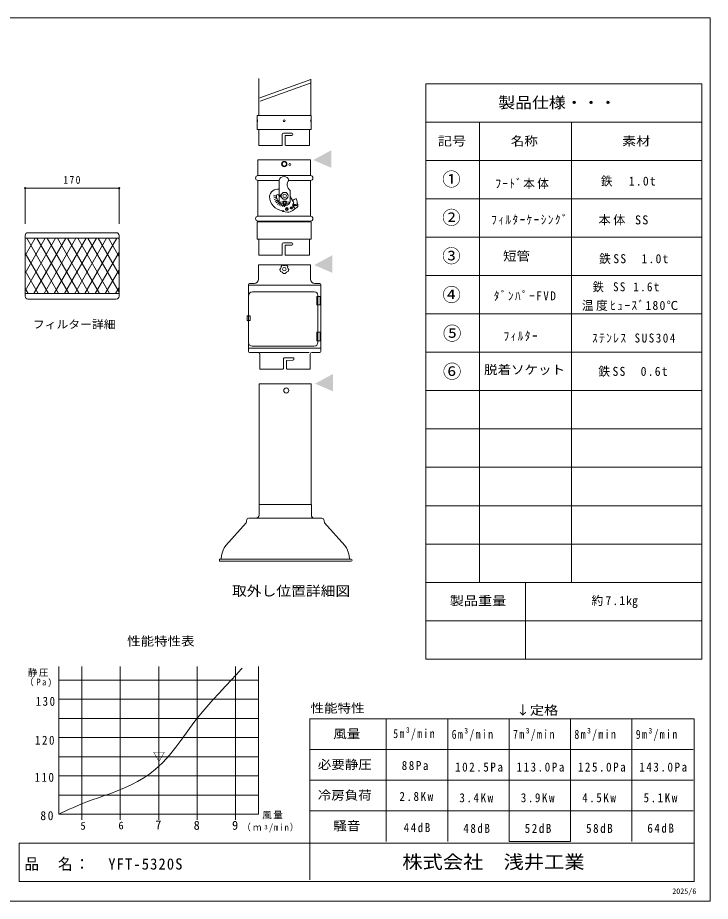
# Model space of a CAD drawing. Units: millimetres, scale not verified. Extents: x -1625 to 1655, y 831 to 3135.
# Drawn here: x -151 to 1655, y 831 to 3135 of the extents above; entities that cross this region are included whole.
import ezdxf
from ezdxf.enums import TextEntityAlignment as Align

# ---------------------------------------------------------------- set-up
doc = ezdxf.new("R2010")
doc.units = ezdxf.units.MM
doc.header["$LTSCALE"] = 7
doc.header["$PDMODE"] = 32
doc.header["$PDSIZE"] = 3.5
doc.layers.add('0-0', color=7, linetype='Continuous', lineweight=9)
doc.styles.add('ＭＳ ゴシック', font='')
doc.styles.get('ＭＳ ゴシック').set_extended_font_data('MS Gothic')

msp = doc.modelspace()

# ---------------------------------------------------------------- linework, layer by layer
at = {"layer": '0-0'}
for p, q in [((477.614, 2881.157), (477.614, 2976.157)), ((613.198, 2973.41), (480.198, 2925.91)), ((613.198, 2879.759), (613.198, 2974.759)), ((614.596, 2965.023), (481.596, 2917.523)), ((1632.749, 2962.54), (912.749, 2962.54)), ((912.749, 2962.54), (912.749, 1462.54)), ((1632.749, 1462.54), (1632.749, 2962.54)), ((473.515, 2879.831), (613.963, 2879.831)), ((473.515, 2844.263), (473.515, 2879.831)), ((473.515, 2872.14), (473.515, 2861.754)), ((613.963, 2879.831), (613.963, 2844.263)), ((1632.749, 2862.54), (912.749, 2862.54)), ((1052.749, 2862.54), (1052.749, 1662.54)), ((1292.749, 2862.54), (1292.749, 1662.54)), ((476.251, 2843.351), (474.427, 2843.351)), ((475.339, 2843.351), (612.139, 2843.351)), ((477.59, 2843.165), (477.59, 2801.669)), ((541.976, 2833.973), (563.388, 2833.973)), ((610.014, 2843.27), (610.014, 2801.669)), ((611.227, 2843.351), (613.051, 2843.351)), ((538.936, 2803.189), (538.936, 2830.933)), ((563.388, 2827.589), (546.232, 2827.589)), ((546.232, 2803.189), (546.232, 2827.589)), ((566.428, 2830.629), (566.428, 2830.933)), ((537.416, 2801.669), (477.59, 2801.669)), ((547.752, 2801.669), (610.014, 2801.669)), ((475.481, 2764.297), (612.281, 2764.297)), ((475.481, 2723.165), (475.481, 2764.297)), ((612.281, 2723.165), (612.281, 2764.297)), ((1632.749, 2762.54), (912.749, 2762.54)), ((613.193, 2723.165), (474.569, 2723.165)), ((475.481, 2617.373), (475.481, 2710.397)), ((529.84, 2710.397), (475.481, 2710.397)), ((530.466, 2653.545), (530.466, 2711.457)), ((612.281, 2710.397), (556.155, 2710.397)), ((612.281, 2617.373), (612.281, 2710.397)), ((-131.376, 2690.309), (113.424, 2690.309)), ((-131.376, 2690.309), (-131.376, 2597.143)), ((113.424, 2690.309), (113.424, 2597.143)), ((533.658, 2667.909), (533.658, 2672.925)), ((536.29, 2672.925), (533.658, 2672.925)), ((559.65, 2653.545), (559.65, 2684.553)), ((523.632, 2670.417), (516.08, 2670.417)), ((523.958, 2666.696), (516.521, 2665.385)), ((524.924, 2663.089), (517.828, 2660.506)), ((526.503, 2659.704), (519.963, 2655.928)), ((528.645, 2656.645), (522.86, 2651.79)), ((530.651, 2653.247), (526.432, 2648.219)), ((533.292, 2650.038), (530.569, 2645.321)), ((536.29, 2667.909), (533.658, 2667.909)), ((533.664, 2650.858), (540.498, 2649.946)), ((556.452, 2650.858), (549.618, 2649.946)), ((568.195, 2653.527), (559.517, 2668.398)), ((566.031, 2647.931), (567.996, 2650.475)), ((1632.749, 2662.54), (912.749, 2662.54)), ((536.721, 2647.51), (535.147, 2643.187)), ((538.637, 2631.06), (542.93, 2631.255)), ((538.679, 2630.149), (538.637, 2631.06)), ((539.502, 2629.292), (539.601, 2630.19)), ((552.083, 2627.912), (539.502, 2629.292)), ((540.734, 2645.893), (540.026, 2641.879)), ((545.058, 2643.513), (545.058, 2641.439)), ((549.46, 2635.566), (549.497, 2636.477)), ((550.371, 2635.529), (549.46, 2635.566)), ((550.408, 2636.44), (549.497, 2636.477)), ((550.334, 2634.618), (550.371, 2635.529)), ((551.246, 2634.581), (550.334, 2634.618)), ((550.408, 2636.44), (550.444, 2637.352)), ((551.356, 2637.315), (550.444, 2637.352)), ((551.246, 2634.581), (551.282, 2635.492)), ((552.194, 2635.456), (551.282, 2635.492)), ((551.319, 2636.404), (551.356, 2637.315)), ((552.23, 2636.367), (551.319, 2636.404)), ((552.194, 2635.456), (552.23, 2636.367)), ((566.004, 2632.248), (572.121, 2637.539)), ((570.215, 2639.741), (566.127, 2644.469)), ((572.121, 2637.539), (570.215, 2639.741)), ((574.628, 2645.793), (573.35, 2647.27)), ((532.481, 2604.605), (473.657, 2604.605)), ((475.034, 2602.119), (475.034, 2604.28)), ((475.295, 2617.523), (612.134, 2617.523)), ((612.281, 2604.605), (532.481, 2604.605)), ((613.286, 2602.336), (613.286, 2604.663)), ((473.368, 2602.349), (614.14, 2602.349)), ((473.368, 2558.308), (473.368, 2602.349)), ((614.14, 2602.349), (614.14, 2558.677)), ((-131.376, 2566.903), (-131.376, 2559.703)), ((-131.376, 2559.703), (113.424, 2559.703)), ((-131.376, 2422.491), (-52.157, 2559.703)), ((-131.376, 2514.651), (-105.366, 2559.703)), ((-131.376, 2468.571), (-78.762, 2559.703)), ((-131.376, 2408.503), (-131.376, 2559.703)), ((-127.247, 2559.703), (-44.108, 2415.703)), ((-124.176, 2574.103), (-8.976, 2574.103)), ((-108.691, 2415.703), (-25.553, 2559.703)), ((-100.642, 2559.703), (-17.504, 2415.703)), ((-82.087, 2415.703), (1.051, 2559.703)), ((-74.038, 2559.703), (9.1, 2415.703)), ((-55.483, 2415.703), (27.656, 2559.703)), ((-47.434, 2559.703), (35.705, 2415.703)), ((-28.879, 2415.703), (54.26, 2559.703)), ((-20.829, 2559.703), (62.309, 2415.703)), ((106.224, 2574.103), (-8.976, 2574.103)), ((-2.274, 2415.703), (80.864, 2559.703)), ((5.775, 2559.703), (88.913, 2415.703)), ((24.33, 2415.703), (107.469, 2559.703)), ((32.379, 2559.703), (113.424, 2419.33)), ((58.984, 2559.703), (113.424, 2465.41)), ((85.588, 2559.703), (113.424, 2511.49)), ((112.192, 2559.703), (113.424, 2557.57)), ((113.424, 2566.903), (113.424, 2559.703)), ((113.424, 2408.503), (113.424, 2559.703)), ((1632.749, 2562.54), (912.749, 2562.54)), ((476.251, 2557.351), (474.427, 2557.351)), ((475.339, 2557.351), (612.139, 2557.351)), ((477.59, 2557.165), (477.59, 2515.669)), ((538.936, 2517.189), (538.936, 2544.933)), ((541.976, 2547.973), (563.388, 2547.973)), ((563.388, 2541.589), (546.232, 2541.589)), ((546.232, 2517.189), (546.232, 2541.589)), ((566.428, 2544.629), (566.428, 2544.933)), ((610.014, 2557.27), (610.014, 2515.669)), ((611.227, 2557.351), (613.051, 2557.351)), ((-131.376, 2520.776), (-70.712, 2415.703)), ((50.934, 2415.703), (113.424, 2523.937)), ((537.416, 2515.669), (477.59, 2515.669)), ((547.752, 2515.669), (610.014, 2515.669)), ((477.189, 2453.554), (477.189, 2490.429)), ((477.189, 2490.429), (612.035, 2490.429)), ((541.205, 2489.166), (547.428, 2489.166)), ((612.035, 2453.554), (612.035, 2490.429)), ((-131.376, 2474.696), (-97.317, 2415.703)), ((77.539, 2415.703), (113.424, 2477.857)), ((612.035, 2481.984), (612.035, 2452.359)), ((1632.749, 2462.54), (912.749, 2462.54)), ((-131.376, 2428.616), (-123.921, 2415.703)), ((104.143, 2415.703), (113.424, 2431.777)), ((450.876, 2437.303), (639.406, 2437.303)), ((450.887, 2288.05), (450.887, 2438.891)), ((465.219, 2441.584), (453.58, 2441.584)), ((622.421, 2420.372), (460.881, 2420.372)), ((624.006, 2441.584), (636.724, 2441.584)), ((639.417, 2417.989), (639.417, 2438.891)), ((113.424, 2415.703), (-131.376, 2415.703)), ((-124.176, 2401.303), (106.224, 2401.303)), ((628.822, 2385.821), (628.822, 2408.265)), ((628.822, 2403.776), (630.618, 2403.776)), ((630.618, 2408.265), (630.618, 2385.821)), ((631.773, 2288.05), (631.773, 2411.02)), ((630.618, 2390.31), (628.822, 2390.31)), ((637.8, 2385.821), (628.822, 2385.821)), ((447.715, 2357.587), (447.715, 2345.378)), ((454.897, 2357.587), (447.715, 2357.587)), ((454.897, 2357.587), (454.897, 2345.378)), ((1632.749, 2362.54), (912.749, 2362.54)), ((447.715, 2345.378), (454.897, 2345.378)), ((628.79, 2315.059), (637.768, 2315.059)), ((628.79, 2292.615), (628.79, 2315.059)), ((628.79, 2310.57), (630.586, 2310.57)), ((630.586, 2315.059), (630.586, 2292.615)), ((637.768, 2315.059), (637.768, 2292.615)), ((450.885, 2264.609), (450.885, 2285.449)), ((630.586, 2297.103), (628.79, 2297.103)), ((637.768, 2292.615), (628.79, 2292.615)), ((639.417, 2272.805), (450.887, 2272.805)), ((476.582, 2262.032), (453.58, 2262.032)), ((622.421, 2278.698), (460.239, 2278.698)), ((479.279, 2262.106), (609.279, 2262.106)), ((480.125, 2258.047), (480.125, 2218.309)), ((616.256, 2262.032), (636.724, 2262.032)), ((1632.749, 2262.54), (912.749, 2262.54)), ((542.483, 2220.224), (542.483, 2246.837)), ((543.371, 2247.739), (566.656, 2248.091)), ((549.652, 2220.224), (549.652, 2240.387)), ((550.526, 2241.289), (566.782, 2241.797)), ((569.405, 2244.503), (569.405, 2245.384)), ((611.733, 2257.654), (611.733, 2218.309)), ((540.568, 2218.309), (480.125, 2218.309)), ((542.483, 2220.224), (540.568, 2218.309)), ((549.652, 2220.224), (551.567, 2218.309)), ((551.567, 2218.309), (611.733, 2218.309)), ((478.685, 1865.058), (478.685, 2180.452)), ((614.124, 2180.452), (478.685, 2180.452)), ((614.124, 1865.907), (614.124, 2180.452)), ((1632.749, 2162.54), (912.749, 2162.54)), ((1632.749, 2062.54), (912.749, 2062.54)), ((1632.749, 2062.54), (912.749, 2062.54)), ((1632.749, 1962.54), (912.749, 1962.54)), ((478.679, 1865.572), (614.917, 1865.572)), ((478.679, 1865.572), (478.679, 1842.096)), ((613.05, 1865.572), (614.827, 1865.572)), ((614.917, 1842.483), (614.917, 1865.572)), ((1632.749, 1862.54), (912.749, 1862.54)), ((445.568, 1824.192), (445.568, 1819.969)), ((445.586, 1820.394), (445.586, 1823.614)), ((467.581, 1829.772), (451.745, 1829.772)), ((637.382, 1829.772), (456.144, 1829.772)), ((478.392, 1837.989), (478.392, 1843.081)), ((614.917, 1837.391), (614.917, 1842.483)), ((625.944, 1829.772), (641.781, 1829.772)), ((648.904, 1817.912), (647.707, 1823.897)), ((444.701, 1818.06), (391.919, 1758.509)), ((648.825, 1818.06), (701.607, 1758.509)), ((1632.749, 1762.54), (912.749, 1762.54)), ((374.832, 1722.719), (374.832, 1718.637)), ((375.431, 1723.317), (546.763, 1723.317)), ((375.431, 1718.038), (546.763, 1718.038)), ((685.049, 1723.368), (409.53, 1723.368)), ((546.763, 1723.317), (718.323, 1723.317)), ((546.763, 1718.038), (718.323, 1718.038)), ((1632.749, 1662.54), (912.749, 1662.54)), ((1172.749, 1662.54), (1172.749, 1462.54)), ((1632.749, 1562.54), (912.749, 1562.54)), ((1632.749, 1462.54), (912.749, 1462.54)), ((-43.307, 1443.269), (-43.307, 1057.852)), ((16.693, 1443.269), (16.693, 1043.269)), ((116.693, 1443.269), (116.693, 1043.269)), ((216.693, 1443.269), (216.693, 1043.269)), ((316.693, 1443.269), (316.693, 1043.269)), ((416.693, 1443.269), (416.693, 1043.269)), ((476.693, 1443.269), (476.693, 1057.852)), ((-43.307, 1407.852), (476.693, 1407.852)), ((-43.307, 1357.852), (476.693, 1357.852)), ((-43.307, 1307.852), (476.693, 1307.852)), ((610.102, 1306.949), (1610.102, 1306.949)), ((610.914, 1306.887), (610.914, 886.887)), ((810.102, 1306.949), (810.102, 986.949)), ((1612.749, 1306.949), (890.102, 1306.949)), ((970.102, 1306.949), (970.102, 986.949)), ((1130.102, 1306.949), (1130.102, 986.949)), ((1130.102, 1306.949), (1130.102, 986.949)), ((1290.102, 1306.949), (1290.102, 986.949)), ((1450.102, 1306.949), (1450.102, 986.949)), ((1612.749, 1306.949), (1612.749, 882.54)), ((-43.307, 1257.852), (476.693, 1257.852)), ((610.102, 1226.949), (1610.102, 1226.949)), ((-43.307, 1207.852), (476.693, 1207.852)), ((-43.307, 1157.852), (476.693, 1157.852)), ((610.102, 1146.949), (1610.102, 1146.949)), ((-43.307, 1107.852), (476.693, 1107.852)), ((610.102, 1066.949), (1610.102, 1066.949)), ((-43.307, 1057.852), (476.693, 1057.852)), ((-147.251, 982.54), (1612.749, 982.54)), ((-147.251, 982.54), (-147.251, 882.54)), ((-147.251, 882.54), (1612.749, 882.54))]:
    msp.add_line(p, q, dxfattribs=at)
for points in [[(1654.617, 830.948), (1654.617, 3134.948), (-1625.383, 3134.948)], [(-1625.383, 3134.948), (-1625.383, 830.948), (1654.617, 830.948)], [(533.664, 2650.858), (533.664, 2653.594), (540.498, 2654.506)], [(556.452, 2650.858), (556.452, 2653.594), (549.618, 2654.506)], [(538.679, 2630.149), (542.971, 2630.344), (542.93, 2631.255)], [(542.55, 2645.522), (545.058, 2643.513), (547.566, 2645.522)], [(628.822, 2408.265), (637.8, 2408.265), (637.8, 2385.821)], [(639.417, 2264.725), (639.417, 2285.12), (639.417, 2417.989)], [(379.602, 1723.317), (380.482, 1732.995), (382.241, 1739.154), (384.881, 1746.192), (387.52, 1752.35), (391.919, 1758.509)], [(713.924, 1723.317), (713.044, 1732.995), (711.284, 1739.154), (708.645, 1746.192), (706.006, 1752.35), (701.607, 1758.509)], [(711.284, 1739.154), (708.645, 1746.192), (706.006, 1752.35), (701.607, 1758.509)], [(-41.901, 1059.462), (-36.307, 1062.038), (-26.657, 1066.462), (-16.99, 1070.841), (-7.297, 1075.144), (2.433, 1079.343), (12.21, 1083.408), (17.907, 1085.693), (27.216, 1089.288), (43.369, 1095.209), (59.605, 1100.929), (75.87, 1106.622), (92.11, 1112.464), (108.27, 1118.626), (117.586, 1122.417), (127.636, 1126.755), (144.74, 1134.815), (161.454, 1143.645), (177.656, 1153.288), (193.221, 1163.788), (208.025, 1175.185), (216.215, 1182.224), (227.242, 1192.689), (245.007, 1211.997), (261.58, 1232.522), (277.411, 1253.818), (292.948, 1275.44), (308.642, 1296.942), (317.992, 1309.183), (326.724, 1320.085), (342.249, 1338.433), (358.227, 1356.349), (374.493, 1373.992), (390.881, 1391.518), (407.227, 1409.085), (416.622, 1419.355), (418.312, 1421.222), (421.218, 1424.448), (424.117, 1427.681), (427.01, 1430.92)], [(427.01, 1430.92), (429.899, 1434.163), (432.786, 1437.408), (434.459, 1439.29)]]:
    msp.add_lwpolyline(points, dxfattribs=at)
for points in [[(560.73, 2640.95), (559.832, 2638.365), (561.622, 2636.296), (564.309, 2636.811), (565.206, 2639.396), (563.417, 2641.465)], [(1290.102, 1306.949), (1290.102, 986.949), (1130.102, 986.949), (1130.102, 1306.949)]]:
    msp.add_lwpolyline(points, close=True, dxfattribs=at)
for centre, radius in [((543.739, 2866.151), 2.28), ((544.003, 2753.24), 6.992), ((544.067, 2753.228), 5.472), ((558.623, 2752.041), 2.432), ((545.058, 2670.417), 9.12), ((545.058, 2670.417), 4.56), ((545.058, 2652.226), 4.56), ((545.058, 2652.226), 2.736), ((550.845, 2635.966), 3.648), ((562.519, 2638.881), 1.368), ((570.591, 2646.252), 2.28), ((570.591, 2646.252), 1.824), ((544.316, 2479.168), 4.713), ((549.159, 2162.875), 6.65)]:
    msp.add_circle(centre, radius, dxfattribs=at)
for centre, radius, start, end in [((474.427, 2844.263), 0.912, 180, 270), ((541.976, 2830.933), 3.04, 90, 180), ((563.388, 2830.933), 3.04, 0, 90), ((613.051, 2844.263), 0.912, 270, 0), ((563.388, 2830.629), 3.04, 270, 0), ((537.416, 2803.189), 1.52, 270, 0), ((547.752, 2803.189), 1.52, 180, 270), ((475.481, 2716.781), 6.384, 90, 270), ((543.413, 2706.827), 13.75, 19.67743, 160.32256), ((612.281, 2716.781), 6.384, 270, 90), ((570.157, 2699.491), 18.263, 139.06517, 234.87869), ((527.19, 2665.963), 21.927, 81.40654, 172.99953), ((527.046, 2670.223), 3.42, 90, 181.22952), ((527.046, 2670.223), 3.42, 3.23477, 90), ((545.058, 2670.417), 39.672, 182.57289, 262.23984), ((545.058, 2670.417), 21.432, 180.51668, 227.08981), ((545.058, 2662.411), 17.075, 211.28448, 261.55359), ((545.058, 2652.226), 5.472, 90, 156.05156), ((545.058, 2652.226), 5.472, 203.94843, 336.05156), ((545.058, 2652.226), 5.472, 23.94843, 90), ((545.058, 2662.411), 17.075, 278.4464, 328.7155), ((584.786, 2631.247), 33.203, 109.2178, 125.62424), ((565.831, 2652.148), 2.736, 322.30957, 30.26373), ((570.591, 2646.252), 9.12, 277.19296, 41.19754), ((570.591, 2644.884), 18.012, 73.48132, 80.26373), ((574.543, 2661.443), 1.368, 80.26373, 119.82397), ((574.543, 2661.443), 1.368, 358.37778, 80.26373), ((546.524, 2651.924), 30.931, 350.44992, 19.28555), ((554.071, 2646.043), 18.24, 263.74202, 310.8582), ((568.196, 2646.259), 2.736, 142.30957, 220.8582), ((570.591, 2644.884), 3.648, 45, 220.8582), ((575.663, 2646.688), 1.368, 220.8582, 4.3978), ((475.481, 2610.989), 6.384, 90, 270), ((612.281, 2610.989), 6.384, 270, 90), ((-124.176, 2566.903), 7.2, 90, 180), ((106.224, 2566.903), 7.2, 0, 90), ((474.427, 2558.263), 0.912, 180, 270), ((613.051, 2558.263), 0.912, 270, 0), ((541.976, 2544.933), 3.04, 90, 180), ((563.388, 2544.933), 3.04, 0, 90), ((563.388, 2544.629), 3.04, 270, 0), ((537.416, 2517.189), 1.52, 270, 0), ((547.752, 2517.189), 1.52, 180, 270), ((544.316, 2479.168), 11.447, 112.35627, 139.64373), ((544.316, 2497.347), 8.753, 240.17187, 299.82813), ((544.316, 2479.168), 11.447, 40.35627, 67.64373), ((527.026, 2484.785), 8.753, 312.17187, 11.82813), ((544.316, 2479.168), 11.447, 184.35627, 211.64373), ((533.63, 2464.46), 8.753, 24.17187, 83.82813), ((544.316, 2479.168), 11.447, 256.35627, 283.64373), ((555.002, 2464.46), 8.753, 96.17187, 155.82813), ((561.606, 2484.785), 8.753, 168.17187, 227.82813), ((544.283, 2479.168), 11.447, 328.35627, 355.64373), ((544.316, 2479.168), 11.447, 328.35627, 355.64373), ((465.219, 2453.554), 11.97, 270, 0), ((624.006, 2453.554), 11.97, 180, 270), ((453.58, 2438.891), 2.693, 90, 180), ((460.881, 2411.02), 9.352, 90, 180), ((622.421, 2411.02), 9.352, 0, 90), ((636.724, 2438.891), 2.693, 0, 90), ((-124.176, 2408.503), 7.2, 180, 270), ((106.224, 2408.503), 7.2, 270, 0), ((449.479, 2357.193), 1.436, 15.93796, 90), ((449.479, 2357.193), 0.718, 33.31165, 90), ((449.479, 2345.701), 0.718, 270, 333.20451), ((449.479, 2345.701), 1.436, 270, 346.97339), ((460.239, 2288.05), 9.352, 180, 270), ((622.421, 2288.05), 9.352, 270, 0), ((453.58, 2264.725), 2.693, 180, 270), ((475.663, 2257.638), 4.489, 0, 78.19129), ((616.256, 2257.543), 4.489, 90, 180), ((636.724, 2264.725), 2.693, 270, 0), ((543.385, 2246.837), 0.902, 90.86587, 180), ((550.555, 2240.387), 0.902, 91.78991, 180), ((566.697, 2245.384), 2.708, 0, 90.86587), ((566.697, 2244.503), 2.708, 271.78991, 0), ((442.067, 1820.394), 3.519, 318.44836, 0), ((451.745, 1823.614), 6.159, 90, 180), ((470.467, 1838.333), 7.943, 265.66863, 357.02052), ((622.836, 1837.677), 7.943, 176.02062, 262.33952), ((641.781, 1823.614), 6.159, 0, 90), ((375.431, 1722.719), 0.599, 90, 180), ((375.431, 1718.637), 0.599, 180, 270), ((718.323, 1720.678), 2.639, 270, 90)]:
    msp.add_arc(centre, radius, start, end, dxfattribs=at)
for centre, start_param, end_param in [((473.515, 2866.151), 3.14159265, 6.28318531), ((613.963, 2866.151), 0, 3.14159265)]:
    msp.add_ellipse(centre, major_axis=(0, 2.371), ratio=0.5, start_param=start_param, end_param=end_param, dxfattribs=at)
for p in [(-131.376, 2690.309), (113.424, 2690.309)]:
    msp.add_point(p, dxfattribs=at)
for points in [[(619.671, 2763.811), (666.615, 2789.304), (666.615, 2743.603)], [(622.032, 2489.956), (668.976, 2515.449), (668.976, 2469.749)], [(624.393, 2180.69), (671.337, 2206.183), (671.337, 2160.482)]]:
    msp.add_solid(points, dxfattribs=at)

# ---------------------------------------------------------------- texts
at = {"layer": '0-0', "style": 'ＭＳ ゴシック'}
for s, height, width, p in [('製品仕様・・・', 29.33, 1.1, (1101.749, 2890.04)), ('記号', 23.46, 1.15, (944.499, 2794.54)), ('名称', 23.46, 1.1, (1134.499, 2794.54)), ('素材', 23.46, 1.15, (1424.499, 2794.54)), ('短管', 23.46, 1.1, (1114.249, 2494.54)), ('フィルター詳細', 20.53, 1.1, (-111.265, 2318.696)), ('脱着ソケット', 23.46, 1.1, (1064.871, 2198.402)), ('取外し位置詳細図', 25.66, 1.1, (407.919, 1619.615)), ('製品重量', 23.46, 1.15, (975.488, 1595.889)), ('性能特性表', 23.46, 1.1, (134.4, 1490.623)), ('性能特性', 23.46, 1.1, (612.52, 1315.971)), ('↓定格', 23.46, 1.15, (1147.755, 1310.355)), ('風量', 23.46, 1.1, (671.852, 1248.949)), ('必要静圧', 23.46, 1.1, (631.352, 1168.949)), ('冷房負荷', 23.46, 1.1, (631.352, 1088.949)), ('騒音', 23.46, 1.1, (671.852, 1008.949)), ('株式会社\u3000浅井工業', 35.19, 1.1, (851.749, 905.54))]:
    msp.add_text(s, height=height, dxfattribs=dict(at, width=width)).set_placement(p, align=Align.BOTTOM_LEFT)
for s, height, p in [('①', 35.19, (955.749, 2685.54)), ('②', 35.19, (955.749, 2585.54)), ('③', 35.19, (955.749, 2485.54)), ('④', 35.19, (956.184, 2384.408)), ('⑤', 35.19, (957.613, 2283.649)), ('⑥', 35.19, (957.414, 2184.372)), ('▽', 23.46, (201.526, 1189.569)), ('5', 20.11, (12.723, 1011.598)), ('6', 20.11, (111.793, 1012.579)), ('7', 23.46, (207.844, 1011.457)), ('8', 23.46, (307.895, 1010.476)), ('9', 23.46, (407.946, 1010.476)), ('3', 11.73, (491.851, 1015.156)), ('2025/6', 14.66, (1555.336, 845.6))]:
    msp.add_text(s, height=height, dxfattribs=at).set_placement(p, align=Align.BOTTOM_LEFT)
at = {"layer": '0-0', "attachment_point": 7, "style": 'ＭＳ ゴシック'}
for s, insert, char_height in [('\\T1.27;\\W0.9;170', (-31.726, 2701.509), 20.53), ('\\T1.2;\\W0.95;鉄\u30001.0t', (1369.374, 2694.54), 23.46), ('\\T1.2;\\W0.95;ﾌｰﾄﾞ本体', (1093.881, 2688.39), 23.46), ('\\T1.28;\\W0.9;ﾌｨﾙﾀｰｹｰｼﾝｸﾞ', (1083.749, 2594.54), 23.46), ('\\T1.19;本体\\~SS', (1363.041, 2593.423), 23.46), ('\\T1.21;\\W0.95;鉄SS\u30001.0t', (1364.873, 2492.182), 23.46), ('\\T1.23;\\W0.9;鉄\\~SS\\~1.6t\u3000', (1347.996, 2418.88), 23.46), ('\\T1.28;\\W0.9;ﾀﾞﾝﾊﾟｰFVD', (1090.292, 2395.916), 23.46), ('\\T1.21;\\W0.95;温度ﾋｭｰｽﾞ180℃', (1319.929, 2370.401), 23.46), ('\\T1.28;\\W0.9;ﾌｨﾙﾀｰ', (1115.807, 2291.304), 23.46), ('\\T1.28;\\W0.9;ｽﾃﾝﾚｽ\\~SUS304', (1346.648, 2286.748), 23.46), ('\\T1.21;\\W0.95;鉄SS\u30000.6t', (1362.817, 2198.402), 23.46), ('\\T1.19;\\W0.95;約7.1㎏', (1345.06, 1595.641), 23.46), ('\\T1.17;静圧', (-124.351, 1416.75), 17.6), ('\\T1.29;\\W0.95;（Pa)', (-132.247, 1389.286), 17.6), ('\\T1.27;\\W0.9;130', (-104.195, 1340.42), 23.46), ('\\T1.28;\\W0.8;5m³/min', (828.102, 1250.949), 23.46), ('\\T1.28;\\W0.8;6m³/min', (980.352, 1248.949), 23.46), ('\\T1.28;\\W0.8;7m³/min', (1140.352, 1248.949), 23.46), ('\\T1.28;\\W0.8;8m³/min', (1300.352, 1248.949), 23.46), ('\\T1.28;\\W0.8;9m³/min', (1460.352, 1248.949), 23.46), ('\\T1.27;\\W0.9;120', (-105.758, 1238.917), 23.46), ('\\T1.28;\\W0.9;88Pa', (850.189, 1173.077), 23.46), ('\\T1.28;\\W0.9;102.5Pa', (989.352, 1168.949), 23.46), ('\\T1.28;\\W0.9;113.0Pa', (1149.352, 1168.949), 23.46), ('\\T1.28;\\W0.9;125.0Pa', (1309.352, 1168.949), 23.46), ('\\T1.28;\\W0.9;143.0Pa', (1469.352, 1168.949), 23.46), ('\\T1.27;\\W0.9;110', (-107.065, 1142.188), 23.46), ('\\T1.28;\\W0.9;2.8Kw', (844.18, 1092.442), 23.46), ('\\T1.28;\\W0.9;3.4Kw', (1000.602, 1088.949), 23.46), ('\\T1.28;\\W0.9;3.9Kw', (1160.602, 1088.949), 23.46), ('\\T1.28;\\W0.9;4.5Kw', (1320.602, 1088.949), 23.46), ('\\T1.28;\\W0.9;5.1Kw', (1480.602, 1088.949), 23.46), ('\\T1.27;\\W0.95;80', (-91.9, 1042.306), 23.46), ('\\T1.17;風量', (486.729, 1045.077), 17.6), ('\\T1.26;\\W0.9;（ｍ\\~/min）', (434.703, 1010.843), 17.6), ('\\T1.28;\\W0.9;44dB', (855.102, 1010.949), 23.46), ('\\T1.28;\\W0.9;48dB', (1010.727, 1008.949), 23.46), ('\\T1.28;\\W0.9;52dB', (1170.727, 1008.949), 23.46), ('\\T1.28;\\W0.9;58dB', (1330.727, 1008.949), 23.46), ('\\T1.28;\\W0.9;64dB', (1490.349, 1009.446), 23.46), ('\\T1.15;\\W0.95;品\u3000名：\u3000YFT-5320S', (-133.174, 910.379), 29.33)]:
    msp.add_mtext(s, dxfattribs=dict(at, insert=insert, char_height=char_height))

doc.saveas('drawing.dxf')
